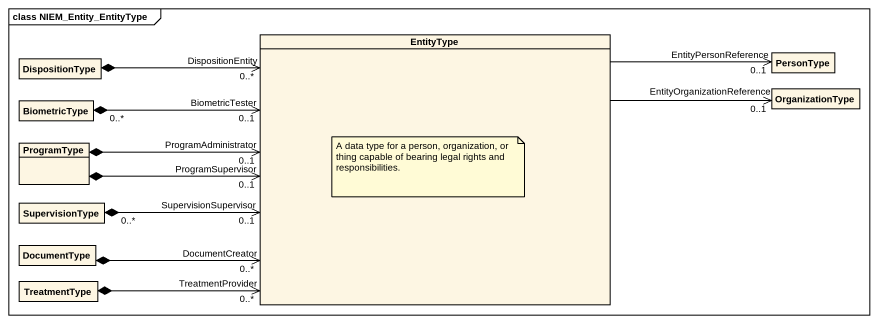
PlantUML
@startuml
mainframe class NIEM_Entity_EntityType
hide circle
hide empty members
class EntityType
class DispositionType
class PersonType
class BiometricType
class OrganizationType
class ProgramType
class SupervisionType
class DocumentType
class TreatmentType
DispositionType *-right-> "DispositionEntity\n0..*" EntityType
PersonType "EntityPersonReference\n0..1" <-left- EntityType
BiometricType "0..*" *-right-> "BiometricTester\n0..1" EntityType
OrganizationType "EntityOrganizationReference\n0..1" <-left- EntityType
ProgramType *-right-> "ProgramAdministrator\n0..1" EntityType
ProgramType *-right-> "ProgramSupervisor\n0..1" EntityType
SupervisionType "0..*" *-right-> "SupervisionSupervisor\n0..1" EntityType
DocumentType *-right-> "DocumentCreator\n0..*" EntityType
TreatmentType *-right-> "TreatmentProvider\n0..*" EntityType
note as N1
  A data type for a person, organization, or thing capable of bearing legal rights and responsibilities.
end note
@enduml
